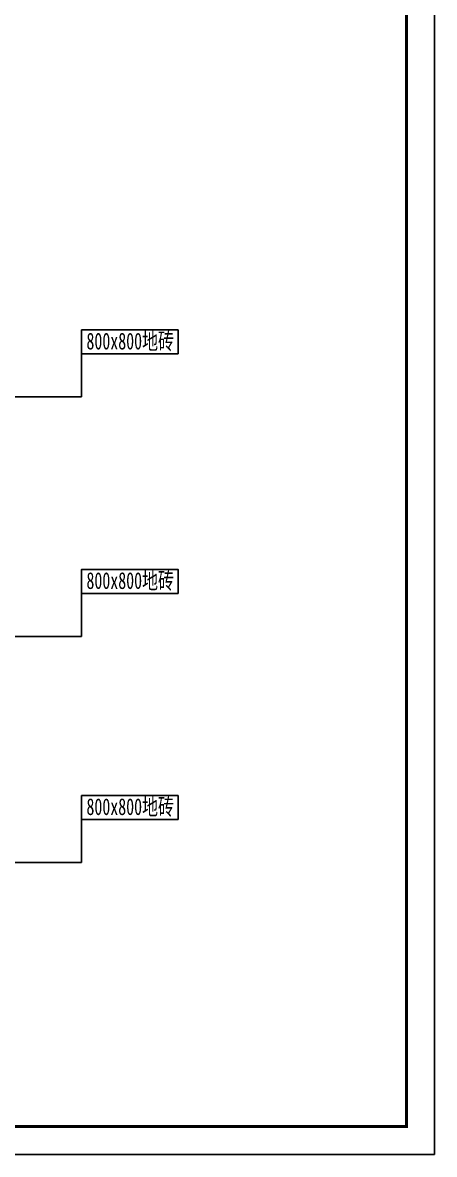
# Model space of a CAD drawing. Header units: millimetres. Extents: x -114775 to 99427, y -123028 to 12078.
# Drawn here: x 35729 to 43128, y -105296 to -84962 of the extents above; entities that cross this region are included whole.
import ezdxf

# ---------------------------------------------------------------- set-up
doc = ezdxf.new("R2010")
doc.units = ezdxf.units.MM
doc.header["$LTSCALE"] = 1000
for name, color, linetype in [('BORDER', 7, 'CONTINUOUS'), ('DIM', 3, 'CONTINUOUS'), ('PUB_TEXT', 7, 'CONTINUOUS')]:
    doc.layers.add(name, color=color, linetype=linetype)
doc.styles.add('黑体', font='simhei.ttf')

# ---------------------------------------------------------------- blocks, each defined once
blk = doc.blocks.new('B20190222130906')
at = {"layer": 'BORDER'}
blk.add_lwpolyline([(0, 0), (0, 21000), (29700, 21000), (29700, 0)], close=True, dxfattribs=at)
at = {"layer": 'BORDER', "const_width": 50}
blk.add_lwpolyline([(2500, 500), (2500, 20500), (29200, 20500), (29200, 500)], close=True, dxfattribs=at)

msp = doc.modelspace()

# ---------------------------------------------------------------- linework, layer by layer
at = {"layer": 'PUB_TEXT'}
for p, q in [((36787.1, -91688.1), (36787.1, -90913.2)), ((36787.1, -91688.1), (31491.9, -91688.1)), ((36787.1, -95991), (36787.1, -95216)), ((36787.1, -95991), (31491.9, -95991)), ((36787.1, -100053.3), (36787.1, -99278.3)), ((36787.1, -100053.3), (31491.9, -100053.3))]:
    msp.add_line(p, q, dxfattribs=at)
for points in [[(38522.1, -90913.2), (36787.1, -90913.2), (36787.1, -90483.4), (38522.1, -90483.4)], [(38522.1, -95216), (36787.1, -95216), (36787.1, -94786.3), (38522.1, -94786.3)], [(38522.1, -99278.3), (36787.1, -99278.3), (36787.1, -98848.6), (38522.1, -98848.6)]]:
    msp.add_lwpolyline(points, close=True, dxfattribs=at)

# ---------------------------------------------------------------- block references
at = {"layer": 'DIM'}
msp.add_blockref('B20190222130906', (13428.1, -105296.3), dxfattribs=at)

# ---------------------------------------------------------------- texts
at = {"layer": 'PUB_TEXT', "style": '黑体', "width": 0.7}
for p in [(36875.5, -90833.6), (36875.5, -95136.5), (36875.5, -99198.8)]:
    msp.add_text('800x800地砖', height=300, dxfattribs=at).set_placement(p)

doc.saveas('drawing.dxf')
